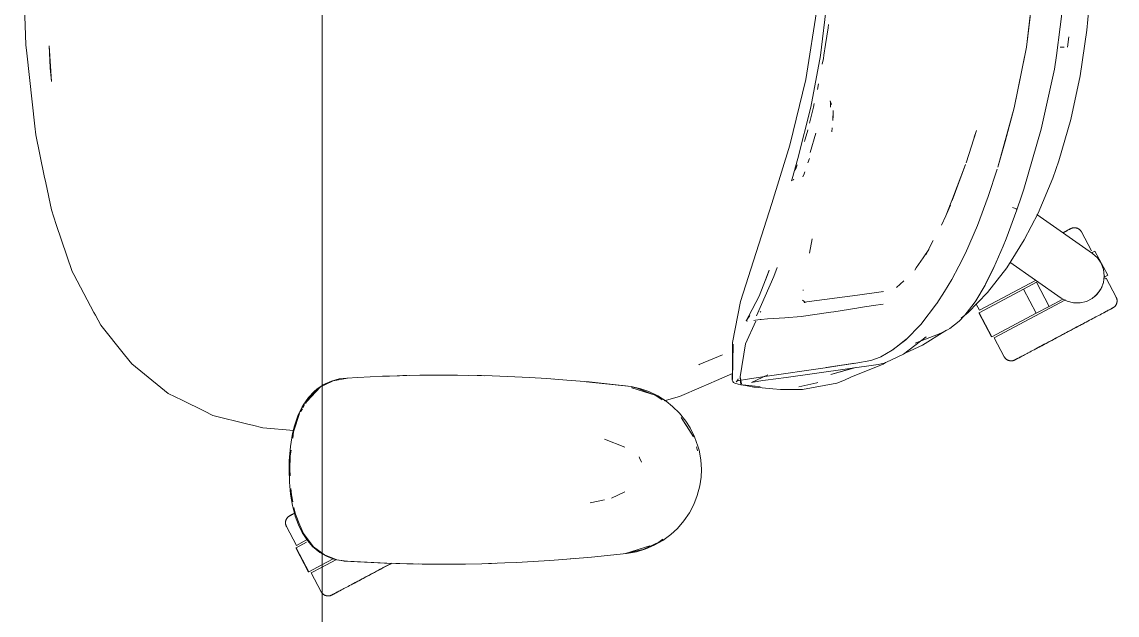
# Model space of a CAD drawing. Header units: millimetres. Extents: x 155920 to 295199, y -4084 to 97293.
# Drawn here: x 186629 to 187190, y 33061 to 33365 of the extents above; entities that cross this region are included whole.
import ezdxf

# ---------------------------------------------------------------- set-up
doc = ezdxf.new("R2010")
doc.units = ezdxf.units.MM
doc.header["$MEASUREMENT"] = 0
doc.layers.add('G-IMPT', color=8, linetype='CONTINUOUS', lineweight=9)
doc.layers.add('I-FURN', color=8, linetype='CONTINUOUS', lineweight=9)

msp = doc.modelspace()

# ---------------------------------------------------------------- linework, layer by layer
at = {"layer": 'G-IMPT'}
for p, q in [((186630.49, 33363.62), (186628.78, 33415.8)), ((187174.74, 33361.09), (187177.01, 33386.66)), ((187147.44, 33384.03), (187143.66, 33352.47)), ((187147.48, 33383.99), (187143.66, 33352.4)), ((187038.09, 33348.25), (187041.39, 33375.17)), ((187163.01, 33378.29), (187159.19, 33348.12)), ((187030.7, 33335.9), (187036.69, 33373.82)), ((187042.01, 33362.41), (187042.19, 33364.07)), ((187143.66, 33352.47), (187145.6, 33367.95)), ((186630.49, 33363.62), (186630.81, 33353.68)), ((187040.72, 33353.88), (187042.01, 33362.41)), ((187171.25, 33337.67), (187174.74, 33361.09)), ((186631.29, 33349.31), (186630.81, 33353.68)), ((186642.69, 33353.15), (186643.94, 33334.87)), ((186642.69, 33353.15), (186643.33, 33341.81)), ((187040.72, 33353.88), (187039.86, 33348.26)), ((187164.84, 33352.39), (187165.49, 33357.8)), ((186631.29, 33349.31), (186635.42, 33311.86)), ((187033.16, 33321.59), (187038.09, 33348.25)), ((187039.86, 33348.26), (187039.62, 33346.63)), ((187137.49, 33321.35), (187143.66, 33352.47)), ((187137.49, 33321.35), (187143.66, 33352.4)), ((187143.66, 33352.47), (187140.56, 33336.37)), ((187159.19, 33348.12), (187158.01, 33341.2)), ((187160.99, 33352.43), (187163.08, 33352.36)), ((187163.08, 33352.36), (187162.97, 33352.36)), ((186643.94, 33334.87), (186643.33, 33341.81)), ((187039.06, 33343.73), (187039.62, 33346.63)), ((187030.7, 33335.9), (187022.38, 33302.22)), ((187137.49, 33321.35), (187140.56, 33336.37)), ((187151.34, 33310.41), (187158.01, 33341.2)), ((187166.44, 33315.31), (187171.25, 33337.67)), ((187037.14, 33333.62), (187036.6, 33330.81)), ((187043.26, 33323.95), (187043.05, 33324.99)), ((187043.05, 33324.99), (187043.73, 33323.04)), ((187033.16, 33321.59), (187026.61, 33295.27)), ((187032.93, 33314.85), (187034.48, 33321.6)), ((187034.94, 33323.58), (187034.48, 33321.6)), ((187043.26, 33323.95), (187043.3, 33321.64)), ((187043.31, 33321.78), (187043.3, 33321.64)), ((187044.59, 33319.94), (187044.5, 33314.88)), ((187044.59, 33319.94), (187044.58, 33317.15)), ((187137.49, 33321.35), (187129.06, 33290.94)), ((187137.49, 33321.35), (187129.1, 33290.85)), ((187132.83, 33304.1), (187137.49, 33321.35)), ((187032.93, 33314.85), (187032.59, 33313.55)), ((187044.5, 33314.88), (187044.58, 33317.15)), ((187160.26, 33294.07), (187166.44, 33315.31)), ((186635.91, 33307.45), (186635.42, 33311.86)), ((187031.31, 33308.69), (187030.19, 33304.7)), ((187031.31, 33308.69), (187031.63, 33309.83)), ((187031.63, 33309.83), (187031.67, 33310.01)), ((187032.9, 33298.37), (187035.69, 33308.35)), ((187044.19, 33311.09), (187043.97, 33308.99)), ((187118.03, 33309.66), (187112.78, 33293.17)), ((187118.03, 33309.66), (187116.96, 33306.23)), ((187151.34, 33310.41), (187142.4, 33279.58)), ((186640.26, 33286.5), (186635.91, 33307.45)), ((187013.2, 33272.24), (187022.38, 33302.22)), ((187030.19, 33304.7), (187029.99, 33304.01)), ((187132.83, 33304.1), (187129.06, 33290.94)), ((187026.61, 33295.27), (187023.54, 33284.84)), ((187025.45, 33290.07), (187026.2, 33292.17)), ((187032.45, 33295.28), (187031.73, 33293.06)), ((187112.5, 33292.19), (187105.68, 33273.78)), ((187112.5, 33292.19), (187105.79, 33274.74)), ((187160.26, 33294.07), (187157.19, 33285.33)), ((186640.26, 33286.5), (186641.02, 33282.82)), ((187025.45, 33290.07), (187025.21, 33289.41)), ((187029.74, 33287.52), (187029.13, 33285.86)), ((187029.74, 33287.52), (187030.11, 33288.53)), ((187128.74, 33289.79), (187124.09, 33275.93)), ((187157.19, 33285.33), (187149.67, 33267.36)), ((186641.02, 33282.82), (186643.89, 33269)), ((187023.34, 33284.05), (187023.4, 33284.27)), ((187023.43, 33283.81), (187023.34, 33284.05)), ((187023.4, 33284.27), (187023.47, 33284.57)), ((187023.47, 33284.57), (187023.54, 33284.84)), ((187024.44, 33284.59), (187023.82, 33284.2)), ((187024.44, 33284.59), (187024.22, 33284.44)), ((187142.4, 33279.58), (187141.21, 33275.98)), ((187105.79, 33274.74), (187105.13, 33273.01)), ((187118.63, 33261.05), (187124.09, 33275.93)), ((187138.8, 33269.04), (187141.21, 33275.98)), ((186646.41, 33261.57), (186643.89, 33269)), ((187013.2, 33272.24), (186997.21, 33222)), ((187102.4, 33265.93), (187105.13, 33273.01)), ((187102.4, 33265.93), (187104.71, 33271.38)), ((187133.26, 33254.08), (187138.84, 33269.04)), ((187137.57, 33269.83), (187136.51, 33270.25)), ((187136.51, 33270.25), (187137.11, 33270.03)), ((187137.57, 33269.83), (187137.11, 33270.03)), ((187137.57, 33269.83), (187138.21, 33269.55)), ((187137.57, 33269.83), (187138.4, 33269.45)), ((187138.21, 33269.55), (187138.4, 33269.45)), ((187138.8, 33269.18), (187138.4, 33269.45)), ((187138.4, 33269.45), (187138.79, 33269.22)), ((187138.8, 33269.18), (187138.79, 33269.22)), ((187138.84, 33269.04), (187138.8, 33269.18)), ((187138.8, 33269.18), (187138.8, 33269.04)), ((187100.21, 33261.09), (187102.4, 33265.93)), ((187142.58, 33253.58), (187149.67, 33267.36)), ((186646.41, 33261.57), (186654.56, 33237.48)), ((187118.63, 33261.05), (187112.46, 33246.83)), ((187033.92, 33254.13), (187032.51, 33246.88)), ((187095.94, 33253.27), (187092.15, 33245.94)), ((187131.78, 33250.4), (187133.26, 33254.08)), ((187133.61, 33239.29), (187142.58, 33253.58)), ((187093.65, 33248.71), (187091.09, 33244.95)), ((187093.65, 33248.71), (187092.15, 33245.94)), ((187109.07, 33240.1), (187112.46, 33246.83)), ((187127.01, 33239.44), (187131.78, 33250.4)), ((187090.7, 33244.38), (187087.21, 33239.24)), ((187091.09, 33244.95), (187090.7, 33244.38)), ((186655.43, 33235.82), (186654.56, 33237.48)), ((186665.73, 33216.31), (186655.43, 33235.82)), ((187014.19, 33234.83), (187005.26, 33214.67)), ((187009.89, 33233.19), (187011.91, 33238.09)), ((187011.91, 33238.09), (187009.89, 33232.98)), ((187009.89, 33232.98), (187011.68, 33237.51)), ((187015.93, 33239.41), (187014.19, 33234.83)), ((187087.21, 33239.24), (187086.45, 33238.14)), ((187109.07, 33240.1), (187105.5, 33233.31)), ((187127.01, 33239.44), (187122.49, 33230.39)), ((187126.79, 33239), (187122.49, 33230.39)), ((187127.01, 33239.44), (187122.79, 33230.99)), ((187133.61, 33239.29), (187123.8, 33226.69)), ((187126.79, 33239), (187127.01, 33239.44)), ((187006.64, 33224.72), (187009.89, 33233.19)), ((187080.93, 33232.61), (187077.02, 33229.27)), ((187101.73, 33227.08), (187105.5, 33233.31)), ((187122.49, 33230.39), (187117.75, 33222.39)), ((187122.49, 33230.39), (187122.79, 33230.99)), ((187006.64, 33224.72), (187001.36, 33214.61)), ((187029.24, 33227.66), (187029.29, 33228.01)), ((187057.08, 33225.33), (187029.75, 33221.6)), ((187057.08, 33225.33), (187070.43, 33227.11)), ((187070.43, 33227.11), (187069.96, 33226.97)), ((187101.73, 33227.08), (187097.85, 33220.98)), ((187113.84, 33216.39), (187123.8, 33226.69)), ((186997.21, 33222), (186993.02, 33201.05)), ((187028.89, 33222.71), (187030.45, 33221.47)), ((187029.75, 33221.6), (187030.01, 33221.55)), ((187030.24, 33221.51), (187030.01, 33221.55)), ((187045, 33216.79), (187056.77, 33218.65)), ((187058.43, 33218.92), (187056.77, 33218.65)), ((187065.27, 33219.98), (187058.43, 33218.92)), ((187065.27, 33219.98), (187070.34, 33220.72)), ((187089.66, 33210.29), (187097.68, 33220.73)), ((187097.68, 33220.73), (187097.85, 33220.98)), ((187112.17, 33214.97), (187116.89, 33221.1)), ((187116.89, 33221.1), (187117.75, 33222.39)), ((186665.73, 33216.31), (186666.46, 33214.93)), ((186669.17, 33209.8), (186666.46, 33214.93)), ((187000.01, 33212.16), (186999.97, 33212.32)), ((187000.01, 33212.16), (187001.85, 33214.86)), ((187000.01, 33212.16), (187001.36, 33214.61)), ((187003.99, 33212.19), (187004.76, 33212.47)), ((187004.82, 33212.49), (187004.76, 33212.47)), ((187007.28, 33212.77), (187004.82, 33212.49)), ((187007.64, 33216.84), (187007.21, 33216.57)), ((187007.28, 33212.77), (187007.66, 33212.82)), ((187011.06, 33213.07), (187007.66, 33212.82)), ((187011.06, 33213.07), (187019.91, 33213.7)), ((187028.15, 33214.32), (187019.91, 33213.7)), ((187028.23, 33214.33), (187028.15, 33214.32)), ((187028.23, 33214.33), (187043.45, 33216.54)), ((187043.45, 33216.54), (187045, 33216.79)), ((187112.17, 33214.97), (187109.28, 33211.95)), ((187110.17, 33213.39), (187113.84, 33216.39)), ((186669.17, 33209.8), (186681.37, 33194.67)), ((186999.65, 33200.35), (187004.92, 33211.96)), ((187000.04, 33212.03), (187000.01, 33212.16)), ((187000.72, 33211.88), (187000.04, 33212.03)), ((187081.93, 33202.39), (187089.66, 33210.29)), ((187101.92, 33206.78), (187090.47, 33199.66)), ((187103.28, 33207.47), (187100.84, 33206.3)), ((187101.92, 33206.78), (187102.69, 33207.28)), ((187103.28, 33207.47), (187104.41, 33208.09)), ((187104.41, 33208.09), (187109.28, 33211.95)), ((186993.02, 33201.05), (186992.97, 33182.18)), ((187081.93, 33202.39), (187074.96, 33196.97)), ((187075.18, 33197.3), (187082.13, 33202.69)), ((187082.13, 33202.69), (187078.56, 33199.89)), ((187092.36, 33203.95), (187080.71, 33195.03)), ((187086.71, 33200.72), (187098.61, 33205.22)), ((187092.36, 33203.95), (187091.37, 33203.38)), ((187100.84, 33206.3), (187098.61, 33205.22)), ((186993.46, 33200.16), (186992.87, 33181.72)), ((186993.46, 33200.16), (186992.97, 33182.18)), ((186999.65, 33200.35), (186996.93, 33183.3)), ((187074.96, 33196.97), (187069.12, 33193.68)), ((187075.18, 33197.3), (187078.56, 33199.89)), ((187090.47, 33199.66), (187081.85, 33195.68)), ((186685.13, 33190.01), (186681.37, 33194.67)), ((186700.08, 33177.84), (186685.13, 33190.01)), ((186987.87, 33194.62), (186976.02, 33189.69)), ((187020.56, 33183.08), (187067.78, 33189.75)), ((187040.47, 33188.02), (187055.66, 33190.35)), ((187041.08, 33188.12), (187056.24, 33190.42)), ((187041.08, 33188.12), (187055.66, 33190.35)), ((187070.21, 33189.91), (187053.76, 33183.12)), ((187063.91, 33191.72), (187056.24, 33190.42)), ((187068.7, 33193.47), (187063.91, 33191.72)), ((187067.78, 33189.75), (187070.77, 33190.4)), ((187068.7, 33193.47), (187069.12, 33193.68)), ((187071.38, 33190.69), (187070.21, 33189.91)), ((187074.14, 33191.97), (187070.77, 33190.4)), ((187080.71, 33195.03), (187074.14, 33191.97)), ((186832.84, 33184.17), (186817.17, 33183.79)), ((186832.84, 33184.17), (186837.35, 33184.22)), ((186837.35, 33184.22), (186852.06, 33184.21)), ((186857.53, 33184.14), (186852.06, 33184.21)), ((186857.53, 33184.14), (186869.84, 33183.85)), ((186975.75, 33189.59), (186976.02, 33189.69)), ((186984.81, 33181.58), (186992.98, 33185.15)), ((187011.15, 33184.45), (187002.72, 33180.45)), ((187040.47, 33188.02), (187009.6, 33183.47)), ((187043.36, 33184.63), (187056.31, 33188.13)), ((187043.36, 33184.63), (187055.25, 33187.98)), ((186782.75, 33178.97), (186779.89, 33177.01)), ((186784.02, 33179.3), (186782.75, 33178.67)), ((186783.11, 33179.22), (186787.44, 33181.2)), ((186784.02, 33179.3), (186788.28, 33181.4)), ((186791.39, 33182.27), (186787.44, 33181.2)), ((186788.28, 33181.4), (186795.62, 33182.77)), ((186795.4, 33182.77), (186791.39, 33182.27)), ((186801.06, 33183.05), (186795.4, 33182.77)), ((186801.06, 33183.05), (186813.62, 33183.67)), ((186817.17, 33183.79), (186813.62, 33183.67)), ((186821.21, 33183.88), (186823.89, 33183.99)), ((186826.11, 33183.99), (186824.27, 33183.99)), ((186864.31, 33184.01), (186862.18, 33184.01)), ((186865.97, 33183.93), (186864.31, 33184.01)), ((186877.72, 33183.55), (186869.84, 33183.85)), ((186877.72, 33183.55), (186889.03, 33183.01)), ((186897.9, 33182.45), (186889.03, 33183.01)), ((186897.9, 33182.45), (186908.19, 33181.72)), ((186899.94, 33182.32), (186901.36, 33182.18)), ((186919.58, 33180.74), (186908.19, 33181.72)), ((186941.02, 33178.39), (186918.06, 33180.84)), ((186918.06, 33180.84), (186938.2, 33178.72)), ((186941.02, 33178.39), (186919.58, 33180.74)), ((186936.69, 33178.86), (186938.2, 33178.72)), ((186941.02, 33178.39), (186938.2, 33178.72)), ((186976.98, 33178.16), (186984.81, 33181.58)), ((186992.84, 33181.6), (186993.03, 33182.46)), ((186992.84, 33181.6), (186993.24, 33181.03)), ((186992.87, 33181.72), (186992.97, 33182.18)), ((186992.97, 33182.18), (186993.01, 33182.35)), ((186993.03, 33182.46), (186993.01, 33182.35)), ((186993.61, 33180.53), (186993.24, 33181.03)), ((186993.61, 33180.53), (186994.15, 33180.21)), ((186996.01, 33179.66), (186994.15, 33180.21)), ((186996.1, 33181.42), (186995, 33180.86)), ((186995.5, 33181.25), (186995, 33180.86)), ((186995.48, 33181.25), (187001.75, 33182.36)), ((186996.1, 33181.42), (186995.48, 33181.25)), ((186995.83, 33181.79), (186995.5, 33181.25)), ((186995.83, 33181.79), (186995.9, 33182.29)), ((186999.29, 33179.12), (186996.01, 33179.66)), ((186997.62, 33179.72), (186996.93, 33183.3)), ((186997.62, 33179.72), (186996.99, 33183.26)), ((186996.99, 33183.26), (186997.38, 33179.31)), ((186999.7, 33178.87), (186997.38, 33179.31)), ((186999.29, 33179.12), (186999.91, 33179.05)), ((186999.7, 33178.87), (187003.95, 33178.05)), ((187004.59, 33178.53), (186999.91, 33179.05)), ((187009.6, 33183.47), (187001.75, 33182.36)), ((187002.72, 33180.45), (187003.58, 33180.59)), ((187003.58, 33180.59), (187008.6, 33181.42)), ((187004.59, 33178.53), (187007.18, 33178.32)), ((187008.6, 33181.42), (187009.9, 33181.64)), ((187020.56, 33183.08), (187009.9, 33181.64)), ((187026.98, 33178.31), (187036.28, 33180.35)), ((187028.84, 33176.89), (187046.54, 33180.13)), ((187036.28, 33180.35), (187036.86, 33180.5)), ((187046.54, 33180.13), (187050.4, 33181.73)), ((187053.76, 33183.12), (187050.4, 33181.73)), ((186700.08, 33177.84), (186703.74, 33174.86)), ((186703.74, 33174.86), (186710.9, 33171.33)), ((186774.19, 33169.74), (186776.07, 33172.89)), ((186774.88, 33170.8), (186781.78, 33178.19)), ((186778.57, 33175.88), (186775.7, 33172.83)), ((186776.07, 33172.89), (186781.78, 33178.19)), ((186776.29, 33172.42), (186779.37, 33175.96)), ((186778.57, 33175.88), (186779.89, 33177.01)), ((186781.78, 33178.19), (186779.37, 33175.96)), ((186941.02, 33178.39), (186945.98, 33177.23)), ((186941.1, 33178.17), (186944.15, 33177.59)), ((186953.37, 33173.99), (186941.52, 33177.8)), ((186950.66, 33174.89), (186941.52, 33177.8)), ((186944.15, 33177.59), (186952.33, 33174.39)), ((186950.11, 33175.78), (186945.98, 33177.23)), ((186954.69, 33173.59), (186950.11, 33175.78)), ((186953.37, 33173.99), (186950.66, 33174.89)), ((186953.37, 33173.99), (186956.95, 33171.56)), ((186954.69, 33173.59), (186959.02, 33170.86)), ((186965.85, 33173.31), (186958.03, 33171.05)), ((186965.85, 33173.31), (186976.98, 33178.16)), ((187004.42, 33178.01), (187003.95, 33178.05)), ((187013.75, 33177.21), (187004.42, 33178.01)), ((187013.75, 33177.21), (187017.71, 33176.87)), ((187017.71, 33176.87), (187021.87, 33176.87)), ((187028.84, 33176.89), (187021.87, 33176.87)), ((186722.37, 33165.69), (186710.9, 33171.33)), ((186770.25, 33163.37), (186772.45, 33168.01)), ((186772.45, 33168.01), (186773.26, 33169.38)), ((186772.86, 33167.51), (186773.72, 33168.95)), ((186775.7, 33172.83), (186773.26, 33169.38)), ((186774.88, 33170.8), (186776.16, 33172.27)), ((186962.33, 33168.24), (186959.02, 33170.86)), ((186965.93, 33164.69), (186962.33, 33168.24)), ((186722.37, 33165.69), (186726.73, 33163.54)), ((186726.73, 33163.54), (186744.67, 33159.14)), ((186768.08, 33155.19), (186771.11, 33164.59)), ((186768.51, 33158.28), (186770.25, 33163.37)), ((186771.65, 33165.49), (186772.58, 33167.04)), ((186965.93, 33164.69), (186969.12, 33160.72)), ((186972.98, 33152.56), (186966.66, 33162.51)), ((186970.82, 33156.24), (186966.66, 33162.51)), ((186744.67, 33159.14), (186747.05, 33158.56)), ((186752.34, 33157.26), (186747.05, 33158.56)), ((186768.21, 33155.82), (186752.34, 33157.26)), ((186768.51, 33158.28), (186767.53, 33154.35)), ((186971.39, 33157.17), (186969.12, 33160.72)), ((186972.98, 33152.56), (186970.82, 33156.24)), ((186973.63, 33152.66), (186971.39, 33157.17)), ((186767.53, 33154.35), (186766.41, 33147.59)), ((186767.62, 33151.9), (186768.08, 33155.19)), ((186927.5, 33151.49), (186937.92, 33147.34)), ((186973.63, 33152.66), (186975.34, 33147.89)), ((186765.84, 33140.28), (186766.41, 33147.59)), ((186766.35, 33142.93), (186766.75, 33145.72)), ((186974.54, 33147.45), (186975.16, 33145.42)), ((186975.9, 33145.76), (186975.34, 33147.89)), ((186976.78, 33140.81), (186975.9, 33145.76)), ((186765.84, 33140.28), (186765.75, 33135.77)), ((186766.35, 33142.93), (186766.12, 33135.77)), ((186945.45, 33141.82), (186945.15, 33142.27)), ((186946.46, 33139.6), (186945.45, 33141.82)), ((186977.08, 33135.77), (186976.78, 33140.81)), ((186765.75, 33135.77), (186765.93, 33129.43)), ((186766.31, 33132.66), (186766.12, 33135.77)), ((186977.08, 33135.77), (186976.91, 33131.92)), ((186766.5, 33123.28), (186765.93, 33129.43)), ((186976.26, 33127.41), (186976.91, 33131.92)), ((186766.5, 33123.28), (186767.5, 33117.35)), ((186766.91, 33122.94), (186766.71, 33126.15)), ((186767.68, 33119.19), (186766.91, 33122.94)), ((186937.83, 33124.39), (186931.05, 33121.12)), ((186973.16, 33117.83), (186975, 33122.54)), ((186976.26, 33127.41), (186975, 33122.54)), ((186768.92, 33111.87), (186767.5, 33117.35)), ((186920, 33118.79), (186927.43, 33120.36)), ((186970.98, 33113.67), (186973.16, 33117.83)), ((186768.95, 33112.98), (186768.24, 33116.45)), ((186768.92, 33111.87), (186770.51, 33107.53)), ((186768.95, 33112.98), (186771.28, 33107.36)), ((186970.98, 33113.67), (186968.14, 33109.5)), ((186772.49, 33103.46), (186770.51, 33107.53)), ((186773.12, 33102.97), (186771.28, 33107.36)), ((186961.39, 33102.5), (186964.82, 33105.66)), ((186968.14, 33109.5), (186964.82, 33105.66)), ((186772.49, 33103.46), (186775.15, 33099.41)), ((186778.33, 33096.18), (186773.12, 33102.97)), ((186957.34, 33100.19), (186955.24, 33098.6)), ((186961.39, 33102.5), (186957.3, 33099.5)), ((186775.15, 33099.41), (186777.82, 33096.38)), ((186781.56, 33093.3), (186777.82, 33096.38)), ((186782.75, 33092.9), (186778.33, 33096.18)), ((186938.2, 33092.82), (186950.66, 33096.65)), ((186947.17, 33094.86), (186938.77, 33092.95)), ((186950.66, 33096.65), (186941.52, 33093.74)), ((186948.62, 33095.18), (186943.76, 33093.71)), ((186947.17, 33094.86), (186955.24, 33098.6)), ((186952.86, 33096.99), (186948.62, 33095.18)), ((186952.86, 33096.99), (186957.3, 33099.5)), ((186782.75, 33092.62), (186781.56, 33093.3)), ((186783.96, 33092.01), (186782.75, 33092.9)), ((186784.99, 33091.34), (186782.75, 33092.62)), ((186790.15, 33089.6), (186783.96, 33092.01)), ((186784.99, 33091.34), (186788.63, 33089.95)), ((186789.98, 33089.58), (186788.63, 33089.95)), ((186789.98, 33089.58), (186792.37, 33089.14)), ((186790.15, 33089.6), (186794, 33089.02)), ((186794.02, 33088.88), (186792.37, 33089.14)), ((186814.59, 33087.83), (186794.02, 33088.88)), ((186815.8, 33087.79), (186794.02, 33088.88)), ((186794.02, 33088.88), (186795.62, 33088.77)), ((186815.8, 33087.79), (186795.62, 33088.77)), ((186896.51, 33088.99), (186882.37, 33088.18)), ((186901.6, 33089.32), (186896.51, 33088.99)), ((186901.6, 33089.32), (186916.66, 33090.57)), ((186909.79, 33089.97), (186911.46, 33090.14)), ((186916.66, 33090.57), (186920.79, 33090.91)), ((186920.79, 33090.91), (186938.71, 33092.82)), ((186938.2, 33092.82), (186941.52, 33093.74)), ((186938.71, 33092.82), (186943.76, 33093.71)), ((186835.99, 33087.33), (186814.59, 33087.83)), ((186826.16, 33087.49), (186814.59, 33087.83)), ((186814.59, 33087.83), (186815.8, 33087.79)), ((186835.99, 33087.33), (186815.8, 33087.79)), ((186856.17, 33087.38), (186826.16, 33087.49)), ((186835.99, 33087.33), (186826.16, 33087.49)), ((186826.16, 33087.49), (186845.38, 33087.29)), ((186833.95, 33087.35), (186832.04, 33087.42)), ((186835.99, 33087.37), (186833.95, 33087.35)), ((186856.17, 33087.38), (186835.99, 33087.33)), ((186856.17, 33087.38), (186845.38, 33087.29)), ((186856.17, 33087.38), (186864.59, 33087.54)), ((186876.35, 33087.93), (186864.59, 33087.54)), ((186869.53, 33087.68), (186868.03, 33087.67)), ((186871.46, 33087.79), (186869.53, 33087.68)), ((186876.35, 33087.93), (186882.37, 33088.18))]:
    msp.add_line(p, q, dxfattribs=at)
at = {"layer": 'I-FURN'}
for p, q in [((186782.75, 32621.57), (186782.75, 34221.57)), ((186782.75, 34221.57), (186782.75, 32621.57)), ((187149.05, 33266.68), (187177.64, 33246.66)), ((187162.31, 33257.18), (187162.85, 33257.47)), ((187163.12, 33257.61), (187162.61, 33257.34)), ((187162.85, 33257.47), (187163.35, 33257.73)), ((187163.61, 33257.87), (187163.12, 33257.61)), ((187163.35, 33257.73), (187163.82, 33257.98)), ((187164.05, 33258.11), (187163.61, 33257.87)), ((187163.82, 33257.98), (187164.25, 33258.21)), ((187164.46, 33258.32), (187164.05, 33258.11)), ((187164.25, 33258.21), (187164.64, 33258.42)), ((187164.84, 33258.52), (187164.46, 33258.32)), ((187164.64, 33258.42), (187164.99, 33258.61)), ((187165.17, 33258.7), (187164.84, 33258.52)), ((187164.99, 33258.61), (187165.31, 33258.78)), ((187165.47, 33258.86), (187165.17, 33258.7)), ((187165.31, 33258.78), (187165.59, 33258.92)), ((187165.73, 33259), (187165.47, 33258.86)), ((187165.59, 33258.92), (187165.83, 33259.05)), ((187165.95, 33259.11), (187165.73, 33259)), ((187165.83, 33259.05), (187166.03, 33259.16)), ((187166.13, 33259.21), (187165.95, 33259.11)), ((187166.03, 33259.16), (187166.2, 33259.24)), ((187166.27, 33259.28), (187166.13, 33259.21)), ((187166.2, 33259.24), (187166.32, 33259.31)), ((187166.37, 33259.34), (187166.27, 33259.28)), ((187166.32, 33259.31), (187166.4, 33259.35)), ((187166.43, 33259.37), (187166.37, 33259.34)), ((187166.4, 33259.35), (187166.44, 33259.38)), ((187166.45, 33259.38), (187166.43, 33259.37)), ((187166.44, 33259.38), (187166.45, 33259.38)), ((187166.45, 33259.38), (187166.59, 33259.45)), ((187166.59, 33259.45), (187166.74, 33259.52)), ((187166.74, 33259.52), (187166.89, 33259.58)), ((187166.89, 33259.58), (187167.04, 33259.63)), ((187167.04, 33259.63), (187167.19, 33259.68)), ((187167.19, 33259.68), (187167.35, 33259.73)), ((187167.35, 33259.73), (187167.5, 33259.76)), ((187167.5, 33259.76), (187167.66, 33259.79)), ((187167.66, 33259.79), (187167.82, 33259.82)), ((187167.82, 33259.82), (187167.98, 33259.83)), ((187167.98, 33259.83), (187168.14, 33259.85)), ((187168.14, 33259.85), (187168.3, 33259.85)), ((187168.3, 33259.85), (187168.47, 33259.85)), ((187168.47, 33259.85), (187168.63, 33259.84)), ((187168.63, 33259.84), (187168.79, 33259.83)), ((187168.79, 33259.83), (187168.95, 33259.8)), ((187168.95, 33259.8), (187169.11, 33259.78)), ((187169.11, 33259.78), (187169.26, 33259.74)), ((187169.26, 33259.74), (187169.42, 33259.7)), ((187169.42, 33259.7), (187169.57, 33259.66)), ((187169.57, 33259.66), (187169.73, 33259.6)), ((187169.73, 33259.6), (187169.88, 33259.55)), ((187169.88, 33259.55), (187170.02, 33259.48)), ((187170.02, 33259.48), (187170.17, 33259.41)), ((187170.17, 33259.41), (187170.31, 33259.33)), ((187170.31, 33259.33), (187170.45, 33259.25)), ((187170.45, 33259.25), (187170.59, 33259.17)), ((187170.59, 33259.17), (187170.72, 33259.07)), ((187170.72, 33259.07), (187170.85, 33258.98)), ((187170.85, 33258.98), (187170.97, 33258.87)), ((187170.97, 33258.87), (187171.09, 33258.77)), ((187171.09, 33258.77), (187171.21, 33258.65)), ((187171.21, 33258.65), (187171.32, 33258.54)), ((187171.32, 33258.54), (187171.42, 33258.41)), ((187171.42, 33258.41), (187171.52, 33258.29)), ((187171.52, 33258.29), (187171.62, 33258.16)), ((187171.62, 33258.16), (187171.71, 33258.03)), ((187171.71, 33258.03), (187171.8, 33257.89)), ((187171.8, 33257.89), (187171.88, 33257.75)), ((187171.88, 33257.75), (187171.9, 33257.71)), ((187177.05, 33248.03), (187171.9, 33257.71)), ((187177.4, 33247.08), (187178.8, 33247.82)), ((187177.49, 33247.13), (187177.4, 33247.08)), ((187177.64, 33246.66), (187180.15, 33244.41)), ((187185.37, 33235.46), (187178.8, 33247.82)), ((187161.59, 33223.74), (187135.16, 33242.25)), ((187180.15, 33244.41), (187182.05, 33241.62)), ((187182.05, 33241.62), (187183.22, 33238.46)), ((187183.61, 33235.11), (187183.18, 33231.76)), ((187183.22, 33238.46), (187183.61, 33235.11)), ((187183.57, 33235.48), (187183.98, 33234.72)), ((187185.37, 33235.46), (187183.98, 33234.72)), ((187183.98, 33234.72), (187184.06, 33234.77)), ((187119.66, 33217.51), (187148.35, 33232.77)), ((187142.18, 33228.35), (187148.82, 33231.89)), ((187155.39, 33219.52), (187148.82, 33231.89)), ((187183.18, 33231.76), (187181.96, 33228.62)), ((187184.18, 33233.7), (187184.56, 33233.9)), ((187189.71, 33224.21), (187184.56, 33233.9)), ((187119.47, 33216.28), (187142.18, 33228.35)), ((187148.75, 33215.99), (187142.18, 33228.35)), ((187164.56, 33222.15), (187161.59, 33223.74)), ((187177.48, 33223.63), (187174.49, 33222.09)), ((187180.02, 33225.85), (187177.48, 33223.63)), ((187177.77, 33223.84), (187179.19, 33224.99)), ((187179.19, 33224.99), (187181.48, 33227.77)), ((187181.96, 33228.62), (187180.02, 33225.85)), ((187189.71, 33224.21), (187189.78, 33224.07)), ((187189.78, 33224.07), (187189.85, 33223.92)), ((187189.85, 33223.92), (187189.91, 33223.77)), ((187189.91, 33223.77), (187189.97, 33223.62)), ((187189.97, 33223.62), (187190.01, 33223.47)), ((187190.01, 33223.47), (187190.06, 33223.31)), ((187117.98, 33220.67), (187119.66, 33217.51)), ((187127.17, 33203.38), (187163.77, 33222.85)), ((187155.39, 33219.52), (187148.75, 33215.99)), ((187162.45, 33223.28), (187155.39, 33219.52)), ((187167.83, 33221.32), (187164.56, 33222.15)), ((187171.21, 33221.3), (187167.83, 33221.32)), ((187174.49, 33222.09), (187171.21, 33221.3)), ((187185.84, 33217.59), (187186.23, 33217.8)), ((187186.43, 33217.91), (187186.06, 33217.71)), ((187186.23, 33217.8), (187186.59, 33217.99)), ((187186.77, 33218.08), (187186.43, 33217.91)), ((187186.59, 33217.99), (187186.91, 33218.16)), ((187187.06, 33218.24), (187186.77, 33218.08)), ((187186.91, 33218.16), (187187.19, 33218.31)), ((187187.32, 33218.38), (187187.06, 33218.24)), ((187187.19, 33218.31), (187187.43, 33218.44)), ((187187.54, 33218.5), (187187.32, 33218.38)), ((187187.43, 33218.44), (187187.63, 33218.54)), ((187187.72, 33218.59), (187187.54, 33218.5)), ((187187.63, 33218.54), (187187.79, 33218.63)), ((187187.86, 33218.67), (187187.72, 33218.59)), ((187187.79, 33218.63), (187187.91, 33218.69)), ((187187.96, 33218.72), (187187.86, 33218.67)), ((187187.91, 33218.69), (187187.99, 33218.74)), ((187188.02, 33218.75), (187187.96, 33218.72)), ((187187.99, 33218.74), (187188.04, 33218.76)), ((187188.04, 33218.76), (187188.02, 33218.75)), ((187188.08, 33218.78), (187188.04, 33218.76)), ((187188.04, 33218.76), (187188.04, 33218.76)), ((187188.22, 33218.86), (187188.08, 33218.78)), ((187188.36, 33218.95), (187188.22, 33218.86)), ((187188.49, 33219.04), (187188.36, 33218.95)), ((187188.62, 33219.14), (187188.49, 33219.04)), ((187188.75, 33219.24), (187188.62, 33219.14)), ((187188.87, 33219.34), (187188.75, 33219.24)), ((187188.98, 33219.45), (187188.87, 33219.34)), ((187189.1, 33219.57), (187188.98, 33219.45)), ((187189.2, 33219.69), (187189.1, 33219.57)), ((187189.31, 33219.81), (187189.2, 33219.69)), ((187189.4, 33219.94), (187189.31, 33219.81)), ((187189.5, 33220.07), (187189.4, 33219.94)), ((187189.58, 33220.21), (187189.5, 33220.07)), ((187189.67, 33220.35), (187189.58, 33220.21)), ((187189.74, 33220.49), (187189.67, 33220.35)), ((187189.81, 33220.64), (187189.74, 33220.49)), ((187189.88, 33220.78), (187189.81, 33220.64)), ((187189.93, 33220.93), (187189.88, 33220.78)), ((187189.99, 33221.09), (187189.93, 33220.93)), ((187190.03, 33221.24), (187189.99, 33221.09)), ((187190.07, 33221.4), (187190.03, 33221.24)), ((187190.06, 33223.31), (187190.09, 33223.16)), ((187190.11, 33221.56), (187190.07, 33221.4)), ((187190.09, 33223.16), (187190.12, 33223)), ((187190.13, 33221.71), (187190.11, 33221.56)), ((187190.12, 33223), (187190.15, 33222.84)), ((187190.16, 33221.87), (187190.13, 33221.71)), ((187190.15, 33222.84), (187190.16, 33222.68)), ((187190.16, 33222.68), (187190.18, 33222.52)), ((187190.17, 33222.03), (187190.16, 33221.87)), ((187190.18, 33222.2), (187190.17, 33222.03)), ((187190.18, 33222.52), (187190.18, 33222.36)), ((187190.18, 33222.36), (187190.18, 33222.2)), ((187119.3, 33216.19), (187125.87, 33203.83)), ((187126.04, 33203.92), (187119.47, 33216.28)), ((187148.75, 33215.99), (187126.04, 33203.92)), ((187175.16, 33211.91), (187176.03, 33212.37)), ((187176.03, 33212.37), (187176.87, 33212.82)), ((187176.87, 33212.82), (187177.7, 33213.26)), ((187177.7, 33213.26), (187178.5, 33213.69)), ((187178.5, 33213.69), (187179.28, 33214.1)), ((187179.28, 33214.1), (187180.03, 33214.5)), ((187180.03, 33214.5), (187180.75, 33214.88)), ((187180.75, 33214.88), (187181.44, 33215.25)), ((187181.44, 33215.25), (187182.11, 33215.61)), ((187182.11, 33215.61), (187182.74, 33215.94)), ((187182.74, 33215.94), (187183.34, 33216.26)), ((187183.65, 33216.43), (187183.07, 33216.12)), ((187183.34, 33216.26), (187183.91, 33216.57)), ((187184.2, 33216.72), (187183.65, 33216.43)), ((187183.91, 33216.57), (187184.45, 33216.85)), ((187184.72, 33217), (187184.2, 33216.72)), ((187184.45, 33216.85), (187184.95, 33217.12)), ((187185.2, 33217.25), (187184.72, 33217)), ((187184.95, 33217.12), (187185.41, 33217.36)), ((187185.65, 33217.49), (187185.2, 33217.25)), ((187185.41, 33217.36), (187185.84, 33217.59)), ((187186.06, 33217.71), (187185.65, 33217.49)), ((187165.18, 33206.61), (187164.18, 33206.08)), ((187164.64, 33206.32), (187165.64, 33206.85)), ((187166.18, 33207.14), (187165.18, 33206.61)), ((187165.64, 33206.85), (187166.64, 33207.38)), ((187167.18, 33207.67), (187166.18, 33207.14)), ((187166.64, 33207.38), (187167.63, 33207.91)), ((187168.17, 33208.19), (187167.18, 33207.67)), ((187167.63, 33207.91), (187168.62, 33208.43)), ((187169.14, 33208.71), (187168.17, 33208.19)), ((187168.62, 33208.43), (187169.59, 33208.95)), ((187170.11, 33209.23), (187169.14, 33208.71)), ((187169.59, 33208.95), (187170.55, 33209.46)), ((187171.07, 33209.74), (187170.11, 33209.23)), ((187170.55, 33209.46), (187171.51, 33209.97)), ((187172.01, 33210.24), (187171.07, 33209.74)), ((187171.51, 33209.97), (187172.44, 33210.47)), ((187172.94, 33210.73), (187172.01, 33210.24)), ((187172.44, 33210.47), (187173.37, 33210.96)), ((187173.86, 33211.22), (187172.94, 33210.73)), ((187173.37, 33210.96), (187174.27, 33211.44)), ((187174.27, 33211.44), (187175.16, 33211.91)), ((187127.17, 33203.38), (187132.32, 33193.7)), ((187153.8, 33200.55), (187154.74, 33201.06)), ((187155.26, 33201.33), (187154.3, 33200.82)), ((187154.74, 33201.06), (187155.7, 33201.57)), ((187156.22, 33201.84), (187155.26, 33201.33)), ((187155.7, 33201.57), (187156.67, 33202.08)), ((187157.19, 33202.36), (187156.22, 33201.84)), ((187156.67, 33202.08), (187157.65, 33202.6)), ((187158.18, 33202.88), (187157.19, 33202.36)), ((187157.65, 33202.6), (187158.63, 33203.13)), ((187159.17, 33203.41), (187158.18, 33202.88)), ((187158.63, 33203.13), (187159.63, 33203.65)), ((187160.17, 33203.94), (187159.17, 33203.41)), ((187159.63, 33203.65), (187160.63, 33204.19)), ((187161.17, 33204.47), (187160.17, 33203.94)), ((187160.63, 33204.19), (187161.63, 33204.72)), ((187162.17, 33205.01), (187161.17, 33204.47)), ((187161.63, 33204.72), (187162.63, 33205.25)), ((187163.18, 33205.54), (187162.17, 33205.01)), ((187162.63, 33205.25), (187163.64, 33205.79)), ((187164.18, 33206.08), (187163.18, 33205.54)), ((187163.64, 33205.79), (187164.64, 33206.32)), ((187143.36, 33195), (187144.01, 33195.35)), ((187144.01, 33195.35), (187144.68, 33195.71)), ((187144.68, 33195.71), (187145.39, 33196.09)), ((187145.39, 33196.09), (187146.13, 33196.48)), ((187146.13, 33196.48), (187146.89, 33196.88)), ((187146.89, 33196.88), (187147.68, 33197.3)), ((187147.68, 33197.3), (187148.49, 33197.73)), ((187148.49, 33197.73), (187149.32, 33198.18)), ((187149.78, 33198.42), (187148.94, 33197.97)), ((187149.32, 33198.18), (187150.18, 33198.63)), ((187150.65, 33198.88), (187149.78, 33198.42)), ((187150.18, 33198.63), (187151.06, 33199.1)), ((187151.54, 33199.35), (187150.65, 33198.88)), ((187151.06, 33199.1), (187151.95, 33199.57)), ((187152.44, 33199.84), (187151.54, 33199.35)), ((187151.95, 33199.57), (187152.87, 33200.06)), ((187153.37, 33200.33), (187152.44, 33199.84)), ((187152.87, 33200.06), (187153.8, 33200.55)), ((187154.3, 33200.82), (187153.37, 33200.33)), ((187132.34, 33193.66), (187132.32, 33193.7)), ((187132.42, 33193.52), (187132.34, 33193.66)), ((187132.5, 33193.38), (187132.42, 33193.52)), ((187132.59, 33193.25), (187132.5, 33193.38)), ((187132.69, 33193.12), (187132.59, 33193.25)), ((187132.79, 33193), (187132.69, 33193.12)), ((187132.9, 33192.87), (187132.79, 33193)), ((187133.01, 33192.76), (187132.9, 33192.87)), ((187133.12, 33192.64), (187133.01, 33192.76)), ((187133.24, 33192.54), (187133.12, 33192.64)), ((187133.37, 33192.43), (187133.24, 33192.54)), ((187133.5, 33192.34), (187133.37, 33192.43)), ((187133.63, 33192.24), (187133.5, 33192.34)), ((187133.76, 33192.16), (187133.63, 33192.24)), ((187133.9, 33192.08), (187133.76, 33192.16)), ((187134.05, 33192), (187133.9, 33192.08)), ((187134.19, 33191.93), (187134.05, 33192)), ((187134.34, 33191.86), (187134.19, 33191.93)), ((187134.49, 33191.81), (187134.34, 33191.86)), ((187134.64, 33191.75), (187134.49, 33191.81)), ((187134.8, 33191.71), (187134.64, 33191.75)), ((187134.95, 33191.67), (187134.8, 33191.71)), ((187135.11, 33191.63), (187134.95, 33191.67)), ((187135.27, 33191.61), (187135.11, 33191.63)), ((187135.43, 33191.58), (187135.27, 33191.61)), ((187135.59, 33191.57), (187135.43, 33191.58)), ((187135.75, 33191.56), (187135.59, 33191.57)), ((187135.91, 33191.56), (187135.75, 33191.56)), ((187136.07, 33191.56), (187135.91, 33191.56)), ((187136.23, 33191.58), (187136.07, 33191.56)), ((187136.39, 33191.59), (187136.23, 33191.58)), ((187136.55, 33191.62), (187136.39, 33191.59)), ((187136.71, 33191.65), (187136.55, 33191.62)), ((187136.87, 33191.68), (187136.71, 33191.65)), ((187137.02, 33191.73), (187136.87, 33191.68)), ((187137.18, 33191.78), (187137.02, 33191.73)), ((187137.33, 33191.83), (187137.18, 33191.78)), ((187137.48, 33191.89), (187137.33, 33191.83)), ((187137.62, 33191.96), (187137.48, 33191.89)), ((187137.77, 33192.03), (187137.62, 33191.96)), ((187137.82, 33192.06), (187137.77, 33192.03)), ((187137.77, 33192.03), (187137.79, 33192.04)), ((187137.77, 33192.03), (187137.77, 33192.03)), ((187137.79, 33192.04), (187137.85, 33192.07)), ((187137.9, 33192.1), (187137.82, 33192.06)), ((187137.85, 33192.07), (187137.95, 33192.13)), ((187138.02, 33192.17), (187137.9, 33192.1)), ((187137.95, 33192.13), (187138.09, 33192.2)), ((187138.18, 33192.25), (187138.02, 33192.17)), ((187138.09, 33192.2), (187138.27, 33192.3)), ((187138.38, 33192.36), (187138.18, 33192.25)), ((187138.27, 33192.3), (187138.49, 33192.41)), ((187138.62, 33192.49), (187138.38, 33192.36)), ((187138.49, 33192.41), (187138.75, 33192.55)), ((187138.9, 33192.63), (187138.62, 33192.49)), ((187138.75, 33192.55), (187139.04, 33192.71)), ((187139.22, 33192.8), (187138.9, 33192.63)), ((187139.04, 33192.71), (187139.38, 33192.89)), ((187139.58, 33192.99), (187139.22, 33192.8)), ((187139.38, 33192.89), (187139.75, 33193.09)), ((187139.97, 33193.2), (187139.58, 33192.99)), ((187139.75, 33193.09), (187140.16, 33193.3)), ((187140.4, 33193.43), (187139.97, 33193.2)), ((187140.16, 33193.3), (187140.61, 33193.54)), ((187140.86, 33193.68), (187140.4, 33193.43)), ((187140.61, 33193.54), (187141.09, 33193.8)), ((187141.37, 33193.94), (187140.86, 33193.68)), ((187141.09, 33193.8), (187141.61, 33194.07)), ((187141.9, 33194.23), (187141.37, 33193.94)), ((187141.61, 33194.07), (187142.16, 33194.37)), ((187142.47, 33194.53), (187141.9, 33194.23)), ((187142.16, 33194.37), (187142.74, 33194.68)), ((187142.74, 33194.68), (187143.36, 33195)), ((186764.78, 33111.04), (186764.88, 33111.16)), ((186764.88, 33111.16), (186764.99, 33111.28)), ((186764.99, 33111.28), (186765.1, 33111.4)), ((186765.1, 33111.4), (186765.22, 33111.51)), ((186765.22, 33111.51), (186765.34, 33111.61)), ((186765.34, 33111.61), (186765.47, 33111.71)), ((186765.47, 33111.71), (186765.59, 33111.81)), ((186765.59, 33111.81), (186765.73, 33111.9)), ((186765.73, 33111.9), (186765.86, 33111.99)), ((186765.86, 33111.99), (186766, 33112.07)), ((186766, 33112.07), (186766.04, 33112.09)), ((186766.04, 33112.09), (186766.06, 33112.1)), ((186766.05, 33112.09), (186766.04, 33112.09)), ((186766.09, 33112.11), (186766.05, 33112.09)), ((186766.06, 33112.1), (186766.12, 33112.13)), ((186766.17, 33112.16), (186766.09, 33112.11)), ((186766.12, 33112.13), (186766.22, 33112.18)), ((186766.29, 33112.22), (186766.17, 33112.16)), ((186766.22, 33112.18), (186766.36, 33112.26)), ((186766.46, 33112.31), (186766.29, 33112.22)), ((186766.36, 33112.26), (186766.54, 33112.35)), ((186766.66, 33112.41), (186766.46, 33112.31)), ((186766.54, 33112.35), (186766.76, 33112.47)), ((186766.9, 33112.54), (186766.66, 33112.41)), ((186766.76, 33112.47), (186767.02, 33112.61)), ((186767.18, 33112.69), (186766.9, 33112.54)), ((186767.02, 33112.61), (186767.32, 33112.77)), ((186767.49, 33112.86), (186767.18, 33112.69)), ((186767.32, 33112.77), (186767.65, 33112.94)), ((186767.85, 33113.05), (186767.49, 33112.86)), ((186767.65, 33112.94), (186768.03, 33113.14)), ((186768.24, 33113.26), (186767.85, 33113.05)), ((186768.03, 33113.14), (186768.44, 33113.36)), ((186768.67, 33113.49), (186768.24, 33113.26)), ((186763.9, 33108.49), (186763.91, 33108.66)), ((186763.91, 33108.33), (186763.9, 33108.49)), ((186763.91, 33108.82), (186763.93, 33108.98)), ((186763.91, 33108.66), (186763.91, 33108.82)), ((186763.92, 33108.17), (186763.91, 33108.33)), ((186763.94, 33108.01), (186763.92, 33108.17)), ((186763.93, 33108.98), (186763.95, 33109.14)), ((186763.96, 33107.85), (186763.94, 33108.01)), ((186763.95, 33109.14), (186763.98, 33109.3)), ((186763.99, 33107.69), (186763.96, 33107.85)), ((186763.98, 33109.3), (186764.01, 33109.45)), ((186764.03, 33107.54), (186763.99, 33107.69)), ((186764.01, 33109.45), (186764.05, 33109.61)), ((186764.07, 33107.38), (186764.03, 33107.54)), ((186764.05, 33109.61), (186764.1, 33109.76)), ((186764.12, 33107.23), (186764.07, 33107.38)), ((186764.1, 33109.76), (186764.15, 33109.92)), ((186764.18, 33107.08), (186764.12, 33107.23)), ((186764.15, 33109.92), (186764.21, 33110.07)), ((186764.24, 33106.93), (186764.18, 33107.08)), ((186764.21, 33110.07), (186764.27, 33110.21)), ((186764.3, 33106.78), (186764.24, 33106.93)), ((186764.27, 33110.21), (186764.34, 33110.36)), ((186764.38, 33106.64), (186764.3, 33106.78)), ((186764.34, 33110.36), (186764.42, 33110.5)), ((186764.38, 33106.64), (186769.53, 33096.95)), ((186764.42, 33110.5), (186764.5, 33110.64)), ((186764.5, 33110.64), (186764.59, 33110.78)), ((186764.59, 33110.78), (186764.68, 33110.91)), ((186764.68, 33110.91), (186764.78, 33111.04)), ((186769.17, 33095.63), (186775.74, 33083.27)), ((186769.34, 33095.72), (186774.63, 33098.53)), ((186775.91, 33083.36), (186769.34, 33095.72)), ((186769.53, 33096.95), (186774.72, 33099.71)), ((186782.32, 33085.63), (186789.7, 33089.56)), ((186788.42, 33090.01), (186782.61, 33086.92)), ((186782.61, 33086.92), (186775.91, 33083.36)), ((186777.04, 33082.82), (186782.32, 33085.63)), ((186808.5, 33082.57), (186809.5, 33083.09)), ((186810.04, 33083.38), (186809.04, 33082.85)), ((186809.5, 33083.09), (186810.5, 33083.63)), ((186811.04, 33083.91), (186810.04, 33083.38)), ((186810.5, 33083.63), (186811.5, 33084.16)), ((186812.04, 33084.45), (186811.04, 33083.91)), ((186811.5, 33084.16), (186812.5, 33084.69)), ((186813.05, 33084.98), (186812.04, 33084.45)), ((186812.5, 33084.69), (186813.51, 33085.23)), ((186814.05, 33085.52), (186813.05, 33084.98)), ((186813.51, 33085.23), (186814.51, 33085.76)), ((186815.05, 33086.05), (186814.05, 33085.52)), ((186814.51, 33085.76), (186815.52, 33086.29)), ((186816.05, 33086.58), (186815.05, 33086.05)), ((186815.52, 33086.29), (186816.51, 33086.82)), ((186817.05, 33087.11), (186816.05, 33086.58)), ((186816.51, 33086.82), (186817.5, 33087.35)), ((186818.04, 33087.63), (186817.05, 33087.11)), ((186817.5, 33087.35), (186818.49, 33087.87)), ((186777.04, 33082.82), (186782.19, 33073.14)), ((186798.36, 33077.17), (186799.19, 33077.62)), ((186799.65, 33077.86), (186798.81, 33077.41)), ((186799.19, 33077.62), (186800.05, 33078.07)), ((186800.52, 33078.32), (186799.65, 33077.86)), ((186800.05, 33078.07), (186800.93, 33078.54)), ((186801.41, 33078.79), (186800.52, 33078.32)), ((186800.93, 33078.54), (186801.82, 33079.01)), ((186802.31, 33079.28), (186801.41, 33078.79)), ((186801.82, 33079.01), (186802.74, 33079.5)), ((186803.24, 33079.77), (186802.31, 33079.28)), ((186802.74, 33079.5), (186803.67, 33079.99)), ((186804.17, 33080.26), (186803.24, 33079.77)), ((186803.67, 33079.99), (186804.61, 33080.5)), ((186805.13, 33080.77), (186804.17, 33080.26)), ((186804.61, 33080.5), (186805.57, 33081.01)), ((186806.09, 33081.28), (186805.13, 33080.77)), ((186805.57, 33081.01), (186806.54, 33081.52)), ((186807.06, 33081.8), (186806.09, 33081.28)), ((186806.54, 33081.52), (186807.52, 33082.04)), ((186808.05, 33082.32), (186807.06, 33081.8)), ((186807.52, 33082.04), (186808.5, 33082.57)), ((186809.04, 33082.85), (186808.05, 33082.32)), ((186782.21, 33073.1), (186782.19, 33073.14)), ((186782.29, 33072.96), (186782.21, 33073.1)), ((186782.37, 33072.82), (186782.29, 33072.96)), ((186782.46, 33072.69), (186782.37, 33072.82)), ((186782.56, 33072.56), (186782.46, 33072.69)), ((186782.66, 33072.44), (186782.56, 33072.56)), ((186782.77, 33072.31), (186782.66, 33072.44)), ((186782.88, 33072.2), (186782.77, 33072.31)), ((186782.99, 33072.09), (186782.88, 33072.2)), ((186783.11, 33071.98), (186782.99, 33072.09)), ((186783.24, 33071.87), (186783.11, 33071.98)), ((186783.37, 33071.78), (186783.24, 33071.87)), ((186788.14, 33071.74), (186788.36, 33071.86)), ((186788.49, 33071.93), (186788.25, 33071.8)), ((186788.36, 33071.86), (186788.62, 33071.99)), ((186788.77, 33072.08), (186788.49, 33071.93)), ((186788.62, 33071.99), (186788.91, 33072.15)), ((186789.09, 33072.24), (186788.77, 33072.08)), ((186788.91, 33072.15), (186789.25, 33072.33)), ((186789.45, 33072.43), (186789.09, 33072.24)), ((186789.25, 33072.33), (186789.62, 33072.53)), ((186789.84, 33072.64), (186789.45, 33072.43)), ((186789.62, 33072.53), (186790.03, 33072.75)), ((186790.27, 33072.87), (186789.84, 33072.64)), ((186790.03, 33072.75), (186790.48, 33072.98)), ((186790.73, 33073.12), (186790.27, 33072.87)), ((186790.48, 33072.98), (186790.96, 33073.24)), ((186791.24, 33073.38), (186790.73, 33073.12)), ((186790.96, 33073.24), (186791.48, 33073.51)), ((186791.77, 33073.67), (186791.24, 33073.38)), ((186791.48, 33073.51), (186792.03, 33073.81)), ((186792.34, 33073.97), (186791.77, 33073.67)), ((186792.03, 33073.81), (186792.61, 33074.12)), ((186792.36, 33073.98), (186792.34, 33073.97)), ((186792.61, 33074.12), (186793.23, 33074.45)), ((186793.23, 33074.45), (186793.88, 33074.79)), ((186793.88, 33074.79), (186794.55, 33075.15)), ((186794.55, 33075.15), (186795.26, 33075.53)), ((186795.26, 33075.53), (186796, 33075.92)), ((186796, 33075.92), (186796.76, 33076.32)), ((186796.76, 33076.32), (186797.55, 33076.74)), ((186797.55, 33076.74), (186798.36, 33077.17)), ((186783.5, 33071.68), (186783.37, 33071.78)), ((186783.63, 33071.6), (186783.5, 33071.68)), ((186783.77, 33071.52), (186783.63, 33071.6)), ((186783.92, 33071.44), (186783.77, 33071.52)), ((186784.06, 33071.37), (186783.92, 33071.44)), ((186784.21, 33071.31), (186784.06, 33071.37)), ((186784.36, 33071.25), (186784.21, 33071.31)), ((186784.51, 33071.19), (186784.36, 33071.25)), ((186784.67, 33071.15), (186784.51, 33071.19)), ((186784.82, 33071.11), (186784.67, 33071.15)), ((186784.98, 33071.07), (186784.82, 33071.11)), ((186785.14, 33071.05), (186784.98, 33071.07)), ((186785.3, 33071.03), (186785.14, 33071.05)), ((186785.46, 33071.01), (186785.3, 33071.03)), ((186785.62, 33071), (186785.46, 33071.01)), ((186785.78, 33071), (186785.62, 33071)), ((186785.94, 33071.01), (186785.78, 33071)), ((186786.1, 33071.02), (186785.94, 33071.01)), ((186786.26, 33071.03), (186786.1, 33071.02)), ((186786.42, 33071.06), (186786.26, 33071.03)), ((186786.58, 33071.09), (186786.42, 33071.06)), ((186786.74, 33071.12), (186786.58, 33071.09)), ((186786.89, 33071.17), (186786.74, 33071.12)), ((186787.05, 33071.22), (186786.89, 33071.17)), ((186787.2, 33071.27), (186787.05, 33071.22)), ((186787.35, 33071.33), (186787.2, 33071.27)), ((186787.49, 33071.4), (186787.35, 33071.33)), ((186787.64, 33071.47), (186787.49, 33071.4)), ((186787.69, 33071.5), (186787.64, 33071.48)), ((186787.64, 33071.48), (186787.64, 33071.47)), ((186787.64, 33071.47), (186787.66, 33071.48)), ((186787.66, 33071.48), (186787.72, 33071.51)), ((186787.77, 33071.54), (186787.69, 33071.5)), ((186787.72, 33071.51), (186787.82, 33071.57)), ((186787.89, 33071.61), (186787.77, 33071.54)), ((186787.82, 33071.57), (186787.96, 33071.64)), ((186788.05, 33071.69), (186787.89, 33071.61)), ((186787.96, 33071.64), (186788.14, 33071.74)), ((186788.25, 33071.8), (186788.05, 33071.69))]:
    msp.add_line(p, q, dxfattribs=at)
msp.add_open_spline([(187183.57, 33235.48), (187183.58, 33235.24), (187183.58, 33234.71), (187183.54, 33234.04), (187183.51, 33233.67)], degree=3, dxfattribs=at)
msp.add_open_spline([(187182.98, 33231.06), (187182.83, 33230.59), (187182.61, 33229.96), (187182.31, 33229.33), (187182.24, 33229.17)], degree=3, knots=[-0.6, -0.6, -0.6, -0.6, -0.5, -0.4680239, -0.4680239, -0.4680239, -0.4680239], dxfattribs=at)

doc.saveas('drawing.dxf')
